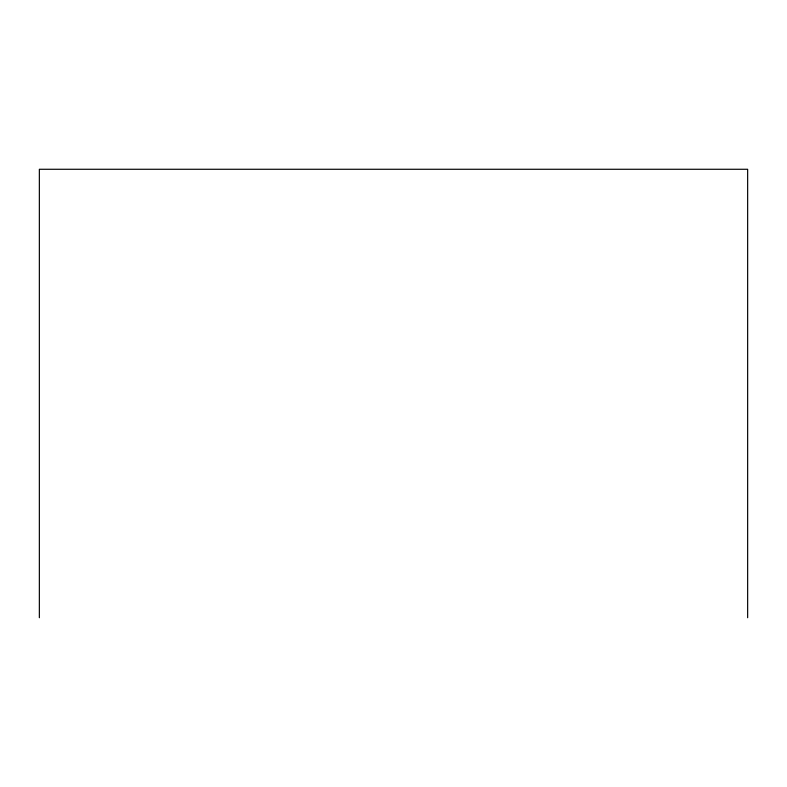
<?xml version="1.0" encoding="UTF-8"?>
<svg xmlns="http://www.w3.org/2000/svg" width="787" height="787" viewBox="0 0 787 787"><rect width="100%" height="100%" fill="white"/><g stroke="black" fill="none" stroke-linecap="round" stroke-linejoin="round"><path stroke-width="1.18" d="M747.65 617.726L747.65 169.274L39.35 169.274L39.35 617.726"/></g></svg>
